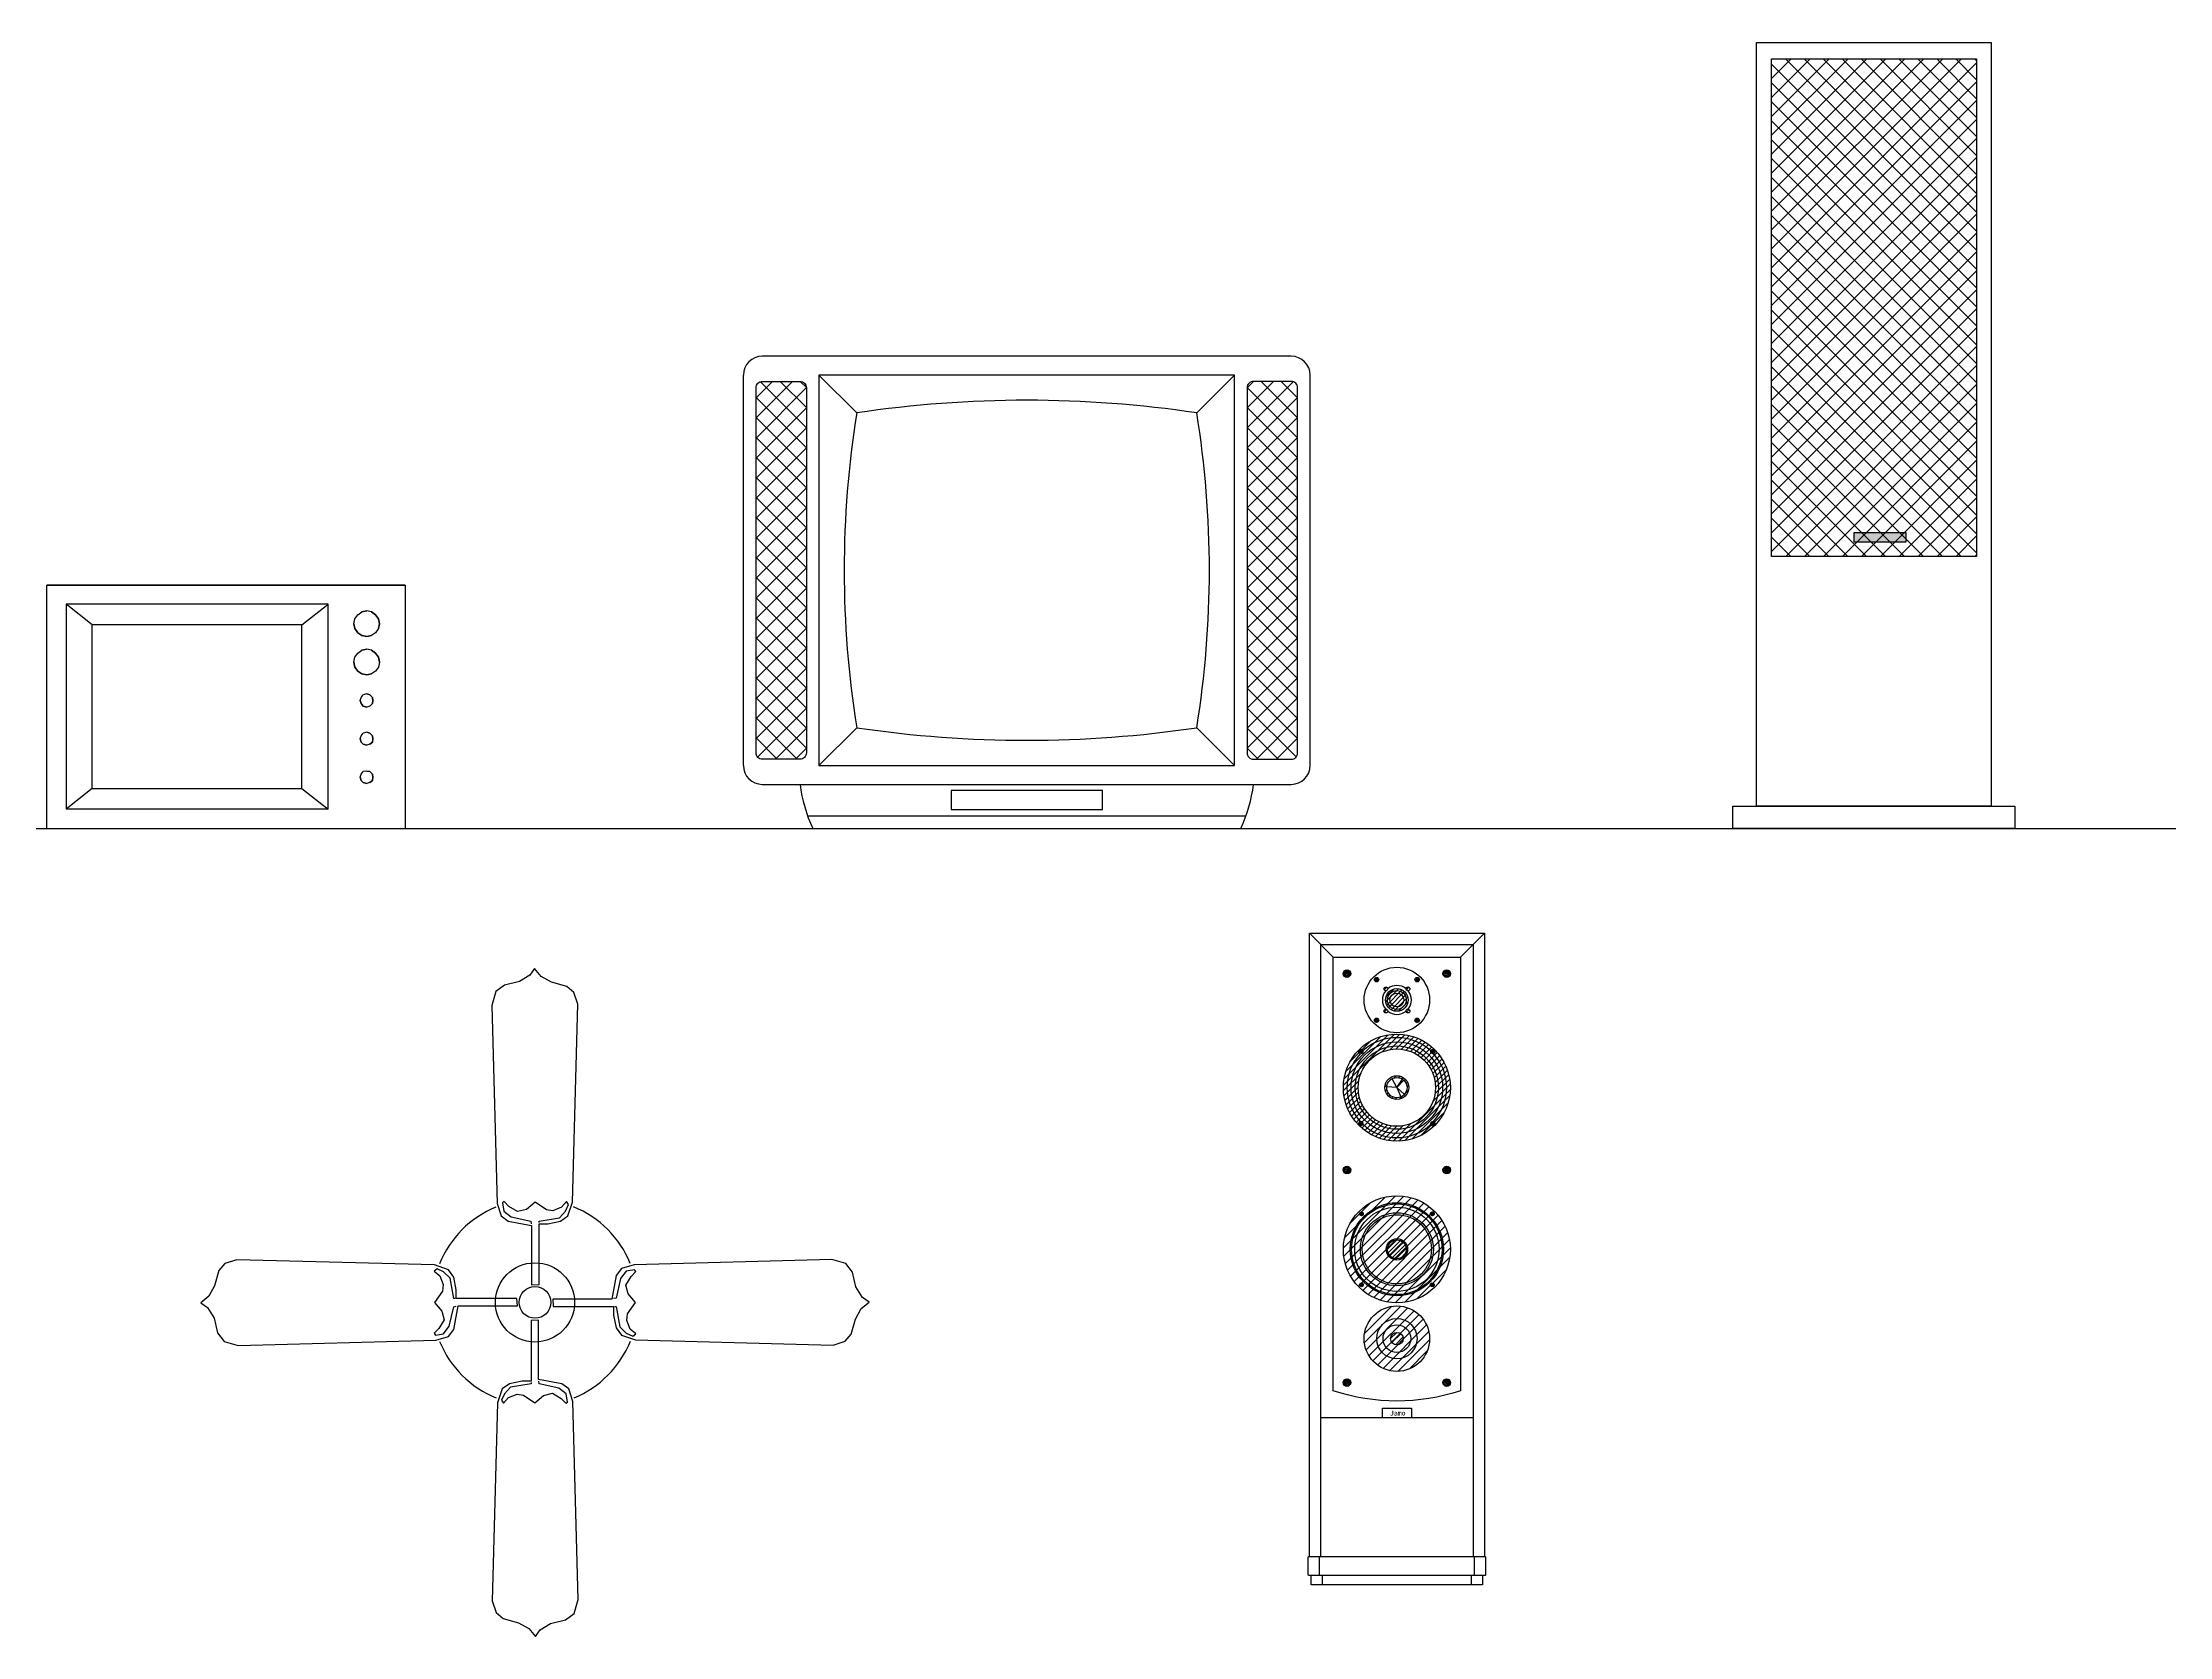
# Model space of a CAD drawing. Header units: inches. Extents: x 11.8 to 54.3, y 10.8 to 35.6.
# Drawn here: x 46.136 to 49.514, y 20.215 to 22.746 of the extents above; entities that cross this region are included whole.
import ezdxf
from ezdxf.enums import TextEntityAlignment as Align

# ---------------------------------------------------------------- set-up
doc = ezdxf.new("R2010")
doc.units = ezdxf.units.IN
doc.header["$MEASUREMENT"] = 0
for name, color, linetype in [('02', 2, 'Continuous'), ('1', 1, 'Continuous'), ('4', 4, 'Continuous'), ('8', 8, 'Continuous')]:
    doc.layers.add(name, color=color, linetype=linetype)
doc.styles.add('STYLE2', font='')
doc.styles.get('STYLE2').set_extended_font_data('SimHei')
pattern_1 = [(45, (-38.1515, -15.882278), (-0.0070710678, 0.0070710678), [])]
pattern_2 = [(45, (-10.807242, 25.1288194), (-0.0035355339, 0.0035355339), [])]
pattern_3 = [(45, (-10.807242, 25.1288194), (-0.0044194174, 0.0044194174), [])]
pattern_4 = [(135, (103.8417158, 24.7955726), (0.000883883476, 0.000883883476), [])]
pattern_5 = [(135, (106.0680823, 24.4873551), (0.000883883476, 0.000883883476), [])]

msp = doc.modelspace()

# ---------------------------------------------------------------- hatches: boundary and pattern name
at = {"layer": '4'}
h = msp.add_hatch(dxfattribs=at)
h.set_pattern_fill('ANSI37,_I', color=256, scale=0.17, style=2)
h.set_pattern_definition([(45, (70.726336, 42.339786), (-0.015026019, 0.015026019), []), (135, (70.726336, 42.339786), (-0.015026019, -0.015026019), [])])
h.paths.add_polyline_path([(49.2076, 22.7205), (48.882, 22.7205), (48.882, 21.9303), (49.2076, 21.9303)])
h = msp.add_hatch(dxfattribs=at)
h.set_pattern_fill('NET', color=256, scale=0.18, angle=45, style=0)
h.set_pattern_definition([(45, (47.69924, 21.498337), (-0.0159099, 0.0159099), []), (135, (47.69924, 21.498337), (-0.0159099, -0.0159099), [])])
h.paths.add_polyline_path([(47.2692, 21.6183, 0.414214), (47.2792, 21.6083), (47.3392, 21.6083, 0.414214), (47.3492, 21.6183), (47.3492, 22.1983, 0.414214), (47.3392, 22.2083), (47.2792, 22.2083, 0.414214), (47.2692, 22.1983)])
h.paths.add_polyline_path([(48.0492, 21.6183, 0.414214), (48.0592, 21.6083), (48.1192, 21.6083, 0.414214), (48.1292, 21.6183), (48.1292, 22.1983, 0.414214), (48.1192, 22.2083), (48.0592, 22.2083, 0.414214), (48.0492, 22.1983)])
msp.add_hatch(color=256, dxfattribs=at).paths.add_polyline_path([(49.013, 21.9531), (49.0952, 21.9531), (49.0952, 21.9685), (49.013, 21.9685)])
at = {"layer": '8'}
h = msp.add_hatch(dxfattribs=at)
h.set_pattern_fill('ANSI31,_O', color=256, scale=0.015)
h.set_pattern_definition([(45, (-9.4942774, 24.4873551), (-0.001325825215, 0.001325825215), [])])
edge = h.paths.add_edge_path()
edge.add_arc((48.2077, 21.2677), 0.006, 0, 360)
h = msp.add_hatch(dxfattribs=at)
h.set_pattern_fill('ANSI31,_O', color=256, scale=0.01)
h.set_pattern_definition(pattern_5)
edge = h.paths.add_edge_path()
edge.add_arc((48.2547, 21.2581), 0.0035, 0, 360)
h = msp.add_hatch(dxfattribs=at)
h.set_pattern_fill('ANSI31,_O', color=256, scale=0.04)
h.set_pattern_definition(pattern_2)
edge = h.paths.add_edge_path()
edge.add_arc((48.2693, 21.2435), 0.003, 0, 360)
edge = h.paths.add_edge_path()
edge.add_arc((48.2693, 21.2083), 0.003, 0, 360)
edge = h.paths.add_edge_path()
edge.add_arc((48.3045, 21.2083), 0.003, 0, 360)
edge = h.paths.add_edge_path()
edge.add_arc((48.3045, 21.2435), 0.003, 0, 360)
h = msp.add_hatch(dxfattribs=at)
h.set_pattern_fill('ANSI31,_O', color=256, scale=0.01)
h.set_pattern_definition(pattern_5)
edge = h.paths.add_edge_path()
edge.add_arc((48.3191, 21.2581), 0.0035, 0, 360)
h = msp.add_hatch(dxfattribs=at)
h.set_pattern_fill('ANSI31,_O', color=256, scale=0.015)
h.set_pattern_definition([(135, (106.0680823, 24.4873551), (0.001325825215, 0.001325825215), [])])
edge = h.paths.add_edge_path()
edge.add_arc((48.3661, 21.2677), 0.006, 0, 360)
h = msp.add_hatch(dxfattribs=at)
h.set_pattern_fill('ANSI31,_O', color=256, scale=0.04)
h.set_pattern_definition(pattern_2)
edge = h.paths.add_edge_path()
edge.add_arc((48.2869, 21.2259), 0.018, 0, 360)
h = msp.add_hatch(dxfattribs=at)
h.set_pattern_fill('ANSI31,_O', color=256, scale=0.01)
h.set_pattern_definition(pattern_5)
edge = h.paths.add_edge_path()
edge.add_arc((48.2547, 21.1937), 0.0035, 0, 360)
h = msp.add_hatch(dxfattribs=at)
h.set_pattern_fill('ANSI31,_O', color=256, scale=0.01)
h.set_pattern_definition(pattern_5)
edge = h.paths.add_edge_path()
edge.add_arc((48.3191, 21.1937), 0.0035, 0, 360)
h = msp.add_hatch(dxfattribs=at)
h.set_pattern_fill('ANSI31,_O', color=256, scale=0.05)
h.set_pattern_definition(pattern_3)
edge = h.paths.add_edge_path()
edge.add_arc((48.2869, 21.0867), 0.085, 0, 360)
edge = h.paths.add_edge_path(flags=17)
edge.add_arc((48.2869, 21.0867), 0.0614, 0, 360)
h = msp.add_hatch(dxfattribs=at)
h.set_pattern_fill('ANSI31,_O', color=256, scale=0.01)
h.set_pattern_definition(pattern_5)
edge = h.paths.add_edge_path()
edge.add_arc((48.2296, 21.1441), 0.0035, 0, 360)
h = msp.add_hatch(dxfattribs=at)
h.set_pattern_fill('ANSI31,_O', color=256, scale=0.01)
h.set_pattern_definition(pattern_5)
edge = h.paths.add_edge_path()
edge.add_arc((48.3442, 21.1441), 0.0035, 0, 360)
h = msp.add_hatch(dxfattribs=at)
h.set_pattern_fill('ANSI31,_O', color=256, scale=0.04)
h.set_pattern_definition(pattern_2)
edge = h.paths.add_edge_path()
edge.add_arc((48.2869, 21.0867), 0.0189, 0, 360)
edge = h.paths.add_edge_path(flags=17)
edge.add_arc((48.2869, 21.0867), 0.0161, 0, 360)
h = msp.add_hatch(dxfattribs=at)
h.set_pattern_fill('ANSI31,_O', color=256, scale=0.01)
h.set_pattern_definition(pattern_5)
edge = h.paths.add_edge_path()
edge.add_arc((48.2296, 21.0294), 0.0035, 0, 360)
h = msp.add_hatch(dxfattribs=at)
h.set_pattern_fill('ANSI31,_O', color=256, scale=0.01)
h.set_pattern_definition(pattern_5)
edge = h.paths.add_edge_path()
edge.add_arc((48.3442, 21.0294), 0.0035, 0, 360)
h = msp.add_hatch(dxfattribs=at)
h.set_pattern_fill('ANSI31,_O', color=256, scale=0.015)
h.set_pattern_definition([(45, (-9.4942774, 24.1754278), (-0.001325825215, 0.001325825215), [])])
edge = h.paths.add_edge_path()
edge.add_arc((48.2077, 20.9558), 0.006, 0, 360)
h = msp.add_hatch(dxfattribs=at)
h.set_pattern_fill('ANSI31,_O', color=256, scale=0.015)
h.set_pattern_definition([(135, (106.0680823, 24.1754278), (0.001325825215, 0.001325825215), [])])
edge = h.paths.add_edge_path()
edge.add_arc((48.3661, 20.9558), 0.006, 0, 360)
h = msp.add_hatch(dxfattribs=at)
h.set_pattern_fill('ANSI31,_O', color=256, scale=0.08)
h.set_pattern_definition(pattern_1)
edge = h.paths.add_edge_path()
edge.add_arc((48.2869, 20.8299), 0.085, 0, 360)
h = msp.add_hatch(dxfattribs=at)
h.set_pattern_fill('ANSI31,_O', color=256, scale=0.01)
h.set_pattern_definition(pattern_4)
h.paths.add_polyline_path([(48.2276, 20.8862, 1), (48.2336, 20.8862, 1)])
h = msp.add_hatch(dxfattribs=at)
h.set_pattern_fill('ANSI31,_O', color=256, scale=0.01)
h.set_pattern_definition(pattern_4)
h.paths.add_polyline_path([(48.3462, 20.7736, 1), (48.3402, 20.7736, 1)])
h.paths.add_polyline_path([(48.3462, 20.8862, 1), (48.3402, 20.8862, 1)])
h = msp.add_hatch(dxfattribs=at)
h.set_pattern_fill('ANSI31,_O', color=256, scale=0.04)
h.set_pattern_definition(pattern_2)
edge = h.paths.add_edge_path()
edge.add_arc((48.2869, 20.8299), 0.017, 0, 360)
h = msp.add_hatch(dxfattribs=at)
h.set_pattern_fill('ANSI31,_O', color=256, scale=0.01)
h.set_pattern_definition(pattern_4)
h.paths.add_polyline_path([(48.2276, 20.7736, 1), (48.2336, 20.7736, 1)])
h = msp.add_hatch(dxfattribs=at)
h.set_pattern_fill('ANSI31,_O', color=256, scale=0.08)
h.set_pattern_definition(pattern_1)
edge = h.paths.add_edge_path()
edge.add_arc((48.2869, 20.688), 0.052, 0, 360)
h = msp.add_hatch(dxfattribs=at)
h.set_pattern_fill('ANSI31,_O', color=256, scale=0.05)
h.set_pattern_definition(pattern_3)
edge = h.paths.add_edge_path()
edge.add_arc((48.2869, 20.688), 0.01, 0, 360)
h = msp.add_hatch(dxfattribs=at)
h.set_pattern_fill('ANSI31,_O', color=256, scale=0.015)
h.set_pattern_definition([(45, (-9.4942774, 23.8378547), (-0.001325825215, 0.001325825215), [])])
edge = h.paths.add_edge_path()
edge.add_arc((48.2077, 20.6182), 0.006, 0, 360)
h = msp.add_hatch(dxfattribs=at)
h.set_pattern_fill('ANSI31,_O', color=256, scale=0.015)
h.set_pattern_definition([(135, (106.0680823, 23.8378547), (0.001325825215, 0.001325825215), [])])
edge = h.paths.add_edge_path()
edge.add_arc((48.3661, 20.6182), 0.006, 0, 360)

# ---------------------------------------------------------------- linework, layer by layer
at = {"layer": '02'}
for p, q in [((48.1859, 21.294), (48.1479, 21.332)), ((48.1659, 21.314), (48.4079, 21.314)), ((48.1659, 20.342), (48.1659, 21.314)), ((48.3879, 21.294), (48.4259, 21.332)), ((48.4079, 21.314), (48.4079, 20.342)), ((48.1914, 21.294), (48.3824, 21.294)), ((46.8699, 21.2496), (46.8561, 21.2392)), ((46.8935, 21.2551), (46.8699, 21.2496)), ((46.9101, 21.2655), (46.8935, 21.2551)), ((46.9177, 21.2759), (46.9101, 21.2655)), ((46.928, 21.2634), (46.9177, 21.2759)), ((46.9446, 21.2544), (46.928, 21.2634)), ((46.9688, 21.2475), (46.9446, 21.2544)), ((46.9799, 21.2378), (46.9688, 21.2475)), ((46.8561, 21.2392), (46.8499, 21.2171)), ((46.8499, 21.2171), (46.8582, 20.9029)), ((46.9778, 20.905), (46.9861, 21.2191)), ((46.9861, 21.2191), (46.9799, 21.2378)), ((48.2869, 21.0867), (48.2709, 21.0877)), ((48.2869, 21.0867), (48.2792, 21.1008)), ((48.2869, 21.0867), (48.2959, 21.1)), ((48.2869, 21.0867), (48.298, 21.0983)), ((48.2869, 21.0867), (48.2988, 21.076)), ((48.2869, 21.0867), (48.293, 21.0719)), ((46.8582, 20.9029), (46.8644, 20.8828)), ((46.8644, 20.8828), (46.8755, 20.8745)), ((46.8692, 20.9057), (46.8665, 20.9036)), ((46.8665, 20.9036), (46.8686, 20.8904)), ((46.8686, 20.8904), (46.8803, 20.8814)), ((46.8769, 20.8981), (46.8692, 20.9057)), ((46.8755, 20.8745), (46.9128, 20.8676)), ((46.8907, 20.8897), (46.8769, 20.8981)), ((46.8803, 20.8814), (46.9114, 20.8745)), ((46.9045, 20.8932), (46.8907, 20.8897)), ((46.9184, 20.905), (46.9045, 20.8932)), ((46.9114, 20.8745), (46.9121, 20.8704)), ((46.9363, 20.8925), (46.9184, 20.905)), ((46.9246, 20.8745), (46.9571, 20.8801)), ((46.9246, 20.8724), (46.9246, 20.8745)), ((46.9467, 20.8911), (46.9363, 20.8925)), ((46.9384, 20.8704), (46.9585, 20.8745)), ((46.9605, 20.8967), (46.9467, 20.8911)), ((46.9571, 20.8801), (46.9668, 20.8904)), ((46.9585, 20.8745), (46.9702, 20.8828)), ((46.9681, 20.9057), (46.9605, 20.8967)), ((46.9668, 20.8904), (46.9716, 20.9008)), ((46.9716, 20.9008), (46.9681, 20.9057)), ((46.9702, 20.8828), (46.9778, 20.905)), ((46.9128, 20.8676), (46.9128, 20.7735)), ((46.9246, 20.7742), (46.9246, 20.8704)), ((46.9246, 20.8704), (46.9384, 20.8704)), ((46.4259, 20.8071), (46.4162, 20.7961)), ((46.4445, 20.8134), (46.4259, 20.8071)), ((46.7587, 20.8051), (46.4445, 20.8134)), ((47.3898, 20.8138), (47.0757, 20.8055)), ((47.412, 20.8076), (47.3898, 20.8138)), ((47.4224, 20.7937), (47.412, 20.8076)), ((46.4162, 20.7961), (46.4092, 20.7719)), ((46.7629, 20.7988), (46.758, 20.7954)), ((46.758, 20.7954), (46.767, 20.7878)), ((46.7809, 20.7975), (46.7587, 20.8051)), ((46.7732, 20.794), (46.7629, 20.7988)), ((46.767, 20.7878), (46.7726, 20.7739)), ((46.7726, 20.7739), (46.7712, 20.7636)), ((46.7836, 20.7843), (46.7732, 20.794)), ((46.7892, 20.7857), (46.7809, 20.7975)), ((46.7892, 20.7518), (46.7836, 20.7843)), ((46.7933, 20.7656), (46.7892, 20.7857)), ((46.9128, 20.7735), (46.9246, 20.7742)), ((47.0473, 20.7882), (47.0404, 20.7509)), ((47.0556, 20.7993), (47.0473, 20.7882)), ((47.0542, 20.7834), (47.0473, 20.7523)), ((47.0632, 20.7951), (47.0542, 20.7834)), ((47.0757, 20.8055), (47.0556, 20.7993)), ((47.0625, 20.773), (47.0708, 20.7868)), ((47.066, 20.7592), (47.0625, 20.773)), ((47.0764, 20.7972), (47.0632, 20.7951)), ((47.0708, 20.7868), (47.0784, 20.7944)), ((47.0784, 20.7944), (47.0764, 20.7972)), ((47.4279, 20.7702), (47.4224, 20.7937)), ((46.4003, 20.7553), (46.3878, 20.7449)), ((46.3878, 20.7449), (46.3982, 20.7373)), ((46.4092, 20.7719), (46.4003, 20.7553)), ((46.7712, 20.7636), (46.7587, 20.7456)), ((46.7587, 20.7456), (46.7705, 20.7318)), ((46.7822, 20.7076), (46.7892, 20.7387)), ((46.7912, 20.7518), (46.7892, 20.7518)), ((46.7892, 20.7027), (46.7961, 20.7401)), ((46.7892, 20.7387), (46.7933, 20.7394)), ((46.7933, 20.7518), (46.7933, 20.7656)), ((46.8895, 20.7518), (46.7933, 20.7518)), ((46.7961, 20.7401), (46.8902, 20.7401)), ((46.8902, 20.7401), (46.8895, 20.7518)), ((47.0404, 20.7509), (46.9463, 20.7509)), ((46.9463, 20.7509), (46.9469, 20.7391)), ((46.9469, 20.7391), (47.0431, 20.7391)), ((47.0473, 20.7523), (47.0431, 20.7516)), ((47.0431, 20.7391), (47.0431, 20.7253)), ((47.0452, 20.7391), (47.0473, 20.7391)), ((47.0473, 20.7391), (47.0528, 20.7066)), ((47.0653, 20.7274), (47.0777, 20.7453)), ((47.0777, 20.7453), (47.066, 20.7592)), ((47.4383, 20.7536), (47.4279, 20.7702)), ((47.4362, 20.7357), (47.4487, 20.746)), ((47.4487, 20.746), (47.4383, 20.7536)), ((46.3982, 20.7373), (46.4086, 20.7207)), ((46.4086, 20.7207), (46.4141, 20.6972)), ((46.7739, 20.7179), (46.7656, 20.7041)), ((46.7705, 20.7318), (46.7739, 20.7179)), ((46.7732, 20.6958), (46.7822, 20.7076)), ((46.9236, 20.7174), (46.9119, 20.7167)), ((46.9119, 20.7167), (46.9119, 20.6206)), ((46.9236, 20.6233), (46.9236, 20.7174)), ((47.0431, 20.7253), (47.0473, 20.7052)), ((47.0473, 20.7052), (47.0556, 20.6935)), ((47.0528, 20.7066), (47.0632, 20.6969)), ((47.0639, 20.717), (47.0653, 20.7274)), ((47.0694, 20.7032), (47.0639, 20.717)), ((47.4203, 20.6949), (47.4272, 20.7191)), ((47.4272, 20.7191), (47.4362, 20.7357)), ((46.4141, 20.6972), (46.4245, 20.6833)), ((46.4245, 20.6833), (46.4466, 20.6771)), ((46.4466, 20.6771), (46.7608, 20.6854)), ((46.7656, 20.7041), (46.758, 20.6965)), ((46.758, 20.6965), (46.7601, 20.6937)), ((46.7601, 20.6937), (46.7732, 20.6958)), ((46.7608, 20.6854), (46.7809, 20.6916)), ((46.7809, 20.6916), (46.7892, 20.7027)), ((47.0556, 20.6935), (47.0777, 20.6859)), ((47.0632, 20.6969), (47.0736, 20.6921)), ((47.0784, 20.6955), (47.0694, 20.7032)), ((47.0736, 20.6921), (47.0784, 20.6955)), ((47.0777, 20.6859), (47.3919, 20.6776)), ((47.3919, 20.6776), (47.4106, 20.6838)), ((47.4106, 20.6838), (47.4203, 20.6949)), ((46.8662, 20.6081), (46.8586, 20.586)), ((46.878, 20.6164), (46.8662, 20.6081)), ((46.8794, 20.6109), (46.8697, 20.6005)), ((46.898, 20.6206), (46.878, 20.6164)), ((46.9119, 20.6164), (46.8794, 20.6109)), ((46.9119, 20.6206), (46.898, 20.6206)), ((46.9119, 20.6185), (46.9119, 20.6164)), ((46.961, 20.6164), (46.9236, 20.6233)), ((46.925, 20.6164), (46.9243, 20.6206)), ((46.9561, 20.6095), (46.925, 20.6164)), ((46.9679, 20.6005), (46.9561, 20.6095)), ((46.972, 20.6081), (46.961, 20.6164)), ((46.9783, 20.588), (46.972, 20.6081)), ((46.8586, 20.586), (46.8503, 20.2718)), ((46.8697, 20.6005), (46.8648, 20.5901)), ((46.8648, 20.5901), (46.8683, 20.5853)), ((46.8683, 20.5853), (46.8759, 20.5943)), ((46.8759, 20.5943), (46.8897, 20.5998)), ((46.8897, 20.5998), (46.9001, 20.5984)), ((46.9001, 20.5984), (46.9181, 20.586)), ((46.9181, 20.586), (46.9319, 20.5977)), ((46.9319, 20.5977), (46.9458, 20.6012)), ((46.9458, 20.6012), (46.9596, 20.5929)), ((46.9596, 20.5929), (46.9672, 20.5853)), ((46.9672, 20.5853), (46.97, 20.5873)), ((46.97, 20.5873), (46.9679, 20.6005)), ((46.9866, 20.2739), (46.9783, 20.588)), ((48.4079, 20.562), (48.1659, 20.562)), ((48.1639, 20.312), (48.1639, 20.342)), ((48.4099, 20.342), (48.4099, 20.312)), ((48.1509, 20.297), (48.1509, 20.312)), ((48.1689, 20.297), (48.1689, 20.312)), ((48.4049, 20.312), (48.4049, 20.297)), ((48.4229, 20.312), (48.4229, 20.297)), ((46.8503, 20.2718), (46.8565, 20.2531)), ((46.9803, 20.2517), (46.9866, 20.2739)), ((48.4229, 20.297), (48.1509, 20.297)), ((46.8565, 20.2531), (46.8676, 20.2434)), ((46.8676, 20.2434), (46.8918, 20.2365)), ((46.8918, 20.2365), (46.9084, 20.2275)), ((46.9264, 20.2254), (46.943, 20.2358)), ((46.943, 20.2358), (46.9665, 20.2413)), ((46.9665, 20.2413), (46.9803, 20.2517)), ((46.9084, 20.2275), (46.9188, 20.215)), ((46.9188, 20.215), (46.9264, 20.2254))]:
    msp.add_line(p, q, dxfattribs=at)
for points in [[(48.1479, 20.342), (48.1479, 21.332), (48.4259, 21.332), (48.4259, 20.342)], [(48.2639, 20.562), (48.2639, 20.5777), (48.3099, 20.5777), (48.3099, 20.562)]]:
    msp.add_lwpolyline(points, dxfattribs=at)
for points in [[(48.3879, 20.6051, -0.160314), (48.1859, 20.6051), (48.1859, 21.294), (48.3879, 21.294)], [(48.4279, 20.3405), (48.4279, 20.3135, -0.414214), (48.4264, 20.312), (48.1474, 20.312, -0.414214), (48.1459, 20.3135), (48.1459, 20.3405, -0.414214), (48.1474, 20.342), (48.4264, 20.342, -0.414214)]]:
    msp.add_lwpolyline(points, format="xyb", close=True, dxfattribs=at)
for centre, radius in [((48.2077, 21.2677), 0.006), ((48.2077, 21.2677), 0.0045), ((48.2869, 21.2259), 0.052), ((48.2547, 21.2581), 0.0035), ((48.2693, 21.2435), 0.003), ((48.3045, 21.2435), 0.003), ((48.3191, 21.2581), 0.0035), ((48.3661, 21.2677), 0.006), ((48.3661, 21.2677), 0.0045), ((48.2693, 21.2083), 0.003), ((48.2869, 21.2259), 0.018), ((48.2869, 21.2259), 0.015), ((48.2869, 21.2259), 0.011), ((48.3045, 21.2083), 0.003), ((48.2547, 21.1937), 0.0035), ((48.3191, 21.1937), 0.0035), ((48.2869, 21.0867), 0.085), ((48.2869, 21.0867), 0.0727), ((48.2869, 21.0867), 0.0661), ((48.2869, 21.0867), 0.0614), ((48.2296, 21.1441), 0.0035), ((48.3442, 21.1441), 0.0035), ((48.2869, 21.0867), 0.0189), ((48.2869, 21.0867), 0.0161), ((48.2296, 21.0294), 0.0035), ((48.3442, 21.0294), 0.0035), ((48.2077, 20.9558), 0.006), ((48.2077, 20.9558), 0.0045), ((48.3661, 20.9558), 0.006), ((48.3661, 20.9558), 0.0045), ((48.2869, 20.8299), 0.085), ((48.2869, 20.8299), 0.074), ((48.2869, 20.8299), 0.072), ((48.2869, 20.8299), 0.067), ((48.2306, 20.8862), 0.003), ((48.2869, 20.8299), 0.058), ((48.2869, 20.8299), 0.055), ((48.3432, 20.8862), 0.003), ((48.2869, 20.8299), 0.017), ((48.2869, 20.8299), 0.015), ((46.9182, 20.7455), 0.0629), ((48.2306, 20.7736), 0.003), ((48.3432, 20.7736), 0.003), ((46.9182, 20.7455), 0.0252), ((48.2869, 20.688), 0.052), ((48.2869, 20.688), 0.032), ((48.2869, 20.688), 0.022), ((48.2869, 20.688), 0.01), ((48.2077, 20.6182), 0.006), ((48.2077, 20.6182), 0.0045), ((48.3661, 20.6182), 0.006), ((48.3661, 20.6182), 0.0045)]:
    msp.add_circle(centre, radius, dxfattribs=at)
for centre, radius, start, end in [((48.2869, 21.2259), 0.023, 50.5845, 129.4155), ((48.2869, 21.2259), 0.023, 140.5845, 219.4155), ((48.2869, 21.2259), 0.023, 320.5845, 39.4155), ((48.2869, 21.2259), 0.023, 230.5845, 309.4155), ((48.2869, 21.0867), 0.0793, 47.1765, 132.8235), ((48.2869, 21.0867), 0.0793, 137.1765, 222.8235), ((48.2869, 21.0867), 0.0793, 317.1765, 42.8235), ((48.2869, 21.0867), 0.0793, 227.1765, 312.8235), ((46.9182, 20.7455), 0.1636, 112.2712, 157.9647), ((46.9182, 20.7455), 0.1636, 22.2712, 67.9647), ((46.9182, 20.7455), 0.1636, 202.2712, 247.9647), ((46.9182, 20.7455), 0.1636, 292.2712, 337.9647)]:
    msp.add_arc(centre, radius, start, end, dxfattribs=at)
at = {"layer": '1'}
msp.add_line((33.6152, 21.4983), (53.9414, 21.4983), dxfattribs=at)
at = {"layer": '4'}
for p, q in [((48.1192, 22.2483), (47.2792, 22.2483)), ((47.2492, 21.5983), (47.2492, 22.2183)), ((47.3692, 22.2183), (47.3692, 21.5983)), ((48.0292, 22.2183), (47.3692, 22.2183)), ((47.4292, 22.1583), (47.3692, 22.2183)), ((47.9692, 22.1583), (48.0292, 22.2183)), ((48.0292, 21.5983), (48.0292, 22.2183)), ((48.1492, 21.5983), (48.1492, 22.2183)), ((46.1432, 21.4983), (46.1432, 21.8847)), ((46.1432, 21.4983), (46.1432, 21.8847)), ((46.712, 21.8847), (46.1432, 21.8847)), ((46.1432, 21.8847), (46.712, 21.8847)), ((46.2152, 21.8215), (46.1736, 21.8543)), ((46.1736, 21.8543), (46.1736, 21.5287)), ((46.5896, 21.8543), (46.1736, 21.8543)), ((46.548, 21.8215), (46.5896, 21.8543)), ((46.5896, 21.5287), (46.5896, 21.8543)), ((46.712, 21.8847), (46.712, 21.4983)), ((46.712, 21.8847), (46.712, 21.4983)), ((46.548, 21.8215), (46.2152, 21.8215)), ((46.2152, 21.5615), (46.2152, 21.8215)), ((46.548, 21.5615), (46.548, 21.8215)), ((46.6304, 21.8231), (46.632, 21.8311)), ((46.6304, 21.8231), (46.632, 21.8311)), ((46.632, 21.8159), (46.6304, 21.8231)), ((46.6304, 21.8231), (46.632, 21.8159)), ((46.632, 21.8311), (46.6368, 21.8375)), ((46.632, 21.8311), (46.6368, 21.8375)), ((46.6368, 21.8375), (46.6432, 21.8423)), ((46.6368, 21.8375), (46.6432, 21.8423)), ((46.6512, 21.8439), (46.6432, 21.8423)), ((46.6432, 21.8423), (46.6512, 21.8439)), ((46.6584, 21.8423), (46.6512, 21.8439)), ((46.6584, 21.8423), (46.6512, 21.8439)), ((46.6584, 21.8423), (46.6648, 21.8375)), ((46.6648, 21.8375), (46.6584, 21.8423)), ((46.6696, 21.8311), (46.6648, 21.8375)), ((46.6648, 21.8375), (46.6696, 21.8311)), ((46.6712, 21.8231), (46.6696, 21.8311)), ((46.6696, 21.8311), (46.6712, 21.8231)), ((46.6696, 21.8159), (46.6712, 21.8231)), ((46.6712, 21.8231), (46.6696, 21.8159)), ((46.632, 21.8159), (46.6368, 21.8087)), ((46.6368, 21.8087), (46.632, 21.8159)), ((46.6432, 21.8047), (46.6368, 21.8087)), ((46.6368, 21.8087), (46.6432, 21.8047)), ((46.6512, 21.8031), (46.6432, 21.8047)), ((46.6432, 21.8047), (46.6512, 21.8031)), ((46.6512, 21.8031), (46.6584, 21.8047)), ((46.6584, 21.8047), (46.6512, 21.8031)), ((46.6648, 21.8087), (46.6584, 21.8047)), ((46.6648, 21.8087), (46.6584, 21.8047)), ((46.6696, 21.8159), (46.6648, 21.8087)), ((46.6696, 21.8159), (46.6648, 21.8087)), ((46.6304, 21.7623), (46.632, 21.7703)), ((46.6304, 21.7623), (46.632, 21.7703)), ((46.632, 21.7543), (46.6304, 21.7623)), ((46.6304, 21.7623), (46.632, 21.7543)), ((46.632, 21.7703), (46.6368, 21.7767)), ((46.632, 21.7703), (46.6368, 21.7767)), ((46.632, 21.7543), (46.6368, 21.7479)), ((46.6368, 21.7479), (46.632, 21.7543)), ((46.6368, 21.7767), (46.6432, 21.7815)), ((46.6368, 21.7767), (46.6432, 21.7815)), ((46.6512, 21.7831), (46.6432, 21.7815)), ((46.6432, 21.7815), (46.6512, 21.7831)), ((46.6584, 21.7815), (46.6512, 21.7831)), ((46.6584, 21.7815), (46.6512, 21.7831)), ((46.6584, 21.7815), (46.6648, 21.7767)), ((46.6648, 21.7767), (46.6584, 21.7815)), ((46.6696, 21.7703), (46.6648, 21.7767)), ((46.6648, 21.7767), (46.6696, 21.7703)), ((46.6696, 21.7543), (46.6648, 21.7479)), ((46.6696, 21.7543), (46.6648, 21.7479)), ((46.6712, 21.7623), (46.6696, 21.7703)), ((46.6696, 21.7703), (46.6712, 21.7623)), ((46.6712, 21.7623), (46.6696, 21.7543)), ((46.6712, 21.7623), (46.6696, 21.7543)), ((46.6432, 21.7439), (46.6368, 21.7479)), ((46.6368, 21.7479), (46.6432, 21.7439)), ((46.6512, 21.7423), (46.6432, 21.7439)), ((46.6432, 21.7439), (46.6512, 21.7423)), ((46.6512, 21.7423), (46.6584, 21.7439)), ((46.6584, 21.7439), (46.6512, 21.7423)), ((46.6648, 21.7479), (46.6584, 21.7439)), ((46.6648, 21.7479), (46.6584, 21.7439)), ((46.6408, 21.7015), (46.6424, 21.7063)), ((46.6408, 21.7015), (46.6424, 21.7063)), ((46.6424, 21.6967), (46.6408, 21.7015)), ((46.6408, 21.7015), (46.6424, 21.6967)), ((46.6424, 21.6967), (46.6408, 21.7015)), ((46.6424, 21.7063), (46.6456, 21.7103)), ((46.6424, 21.7063), (46.6456, 21.7103)), ((46.6424, 21.6967), (46.6456, 21.6927)), ((46.6456, 21.6927), (46.6424, 21.6967)), ((46.6512, 21.7119), (46.6456, 21.7103)), ((46.6512, 21.7119), (46.6456, 21.7103)), ((46.6456, 21.6927), (46.6512, 21.6911)), ((46.6512, 21.6911), (46.6456, 21.6927)), ((46.6512, 21.7119), (46.656, 21.7103)), ((46.656, 21.7103), (46.6512, 21.7119)), ((46.6512, 21.7119), (46.656, 21.7103)), ((46.656, 21.6927), (46.6512, 21.6911)), ((46.656, 21.6927), (46.6512, 21.6911)), ((46.66, 21.7063), (46.656, 21.7103)), ((46.656, 21.7103), (46.66, 21.7063)), ((46.66, 21.6967), (46.656, 21.6927)), ((46.656, 21.6927), (46.66, 21.6967)), ((46.6608, 21.7015), (46.66, 21.7063)), ((46.66, 21.7063), (46.6608, 21.7015)), ((46.6608, 21.7015), (46.66, 21.6967)), ((46.66, 21.6967), (46.6608, 21.7015)), ((46.6608, 21.7015), (46.66, 21.6967)), ((46.6512, 21.6511), (46.6456, 21.6495)), ((46.6512, 21.6511), (46.6456, 21.6495)), ((46.6512, 21.6511), (46.656, 21.6495)), ((46.656, 21.6495), (46.6512, 21.6511)), ((46.6512, 21.6511), (46.656, 21.6495)), ((47.4292, 21.6583), (47.3692, 21.5983)), ((47.9692, 21.6583), (48.0292, 21.5983)), ((46.6408, 21.6407), (46.6424, 21.6455)), ((46.6408, 21.6407), (46.6424, 21.6455)), ((46.6424, 21.6351), (46.6408, 21.6407)), ((46.6408, 21.6407), (46.6424, 21.6351)), ((46.6424, 21.6351), (46.6408, 21.6407)), ((46.6424, 21.6455), (46.6456, 21.6495)), ((46.6424, 21.6455), (46.6456, 21.6495)), ((46.6424, 21.6351), (46.6456, 21.6319)), ((46.6456, 21.6319), (46.6424, 21.6351)), ((46.6456, 21.6319), (46.6512, 21.6303)), ((46.6512, 21.6303), (46.6456, 21.6319)), ((46.656, 21.6319), (46.6512, 21.6303)), ((46.656, 21.6319), (46.6512, 21.6303)), ((46.66, 21.6455), (46.656, 21.6495)), ((46.656, 21.6495), (46.66, 21.6455)), ((46.66, 21.6351), (46.656, 21.6319)), ((46.656, 21.6319), (46.66, 21.6351)), ((46.66, 21.6351), (46.656, 21.6319)), ((46.6608, 21.6407), (46.66, 21.6455)), ((46.66, 21.6455), (46.6608, 21.6407)), ((46.6608, 21.6407), (46.66, 21.6351)), ((46.66, 21.6351), (46.6608, 21.6407)), ((46.6608, 21.6407), (46.66, 21.6351)), ((46.6408, 21.5799), (46.6424, 21.5847)), ((46.6408, 21.5799), (46.6424, 21.5847)), ((46.6424, 21.5847), (46.6456, 21.5887)), ((46.6424, 21.5847), (46.6456, 21.5887)), ((46.6512, 21.5895), (46.6456, 21.5887)), ((46.6512, 21.5895), (46.6456, 21.5887)), ((46.6512, 21.5895), (46.656, 21.5887)), ((46.656, 21.5887), (46.6512, 21.5895)), ((46.6512, 21.5895), (46.656, 21.5887)), ((46.66, 21.5847), (46.656, 21.5887)), ((46.656, 21.5887), (46.66, 21.5847)), ((46.6608, 21.5799), (46.66, 21.5847)), ((46.66, 21.5847), (46.6608, 21.5799)), ((47.3692, 21.5983), (48.0292, 21.5983)), ((46.2152, 21.5615), (46.1736, 21.5287)), ((46.2152, 21.5615), (46.548, 21.5615)), ((46.548, 21.5615), (46.5896, 21.5287)), ((46.6424, 21.5743), (46.6408, 21.5799)), ((46.6408, 21.5799), (46.6424, 21.5743)), ((46.6424, 21.5743), (46.6408, 21.5799)), ((46.6424, 21.5743), (46.6456, 21.5711)), ((46.6456, 21.5711), (46.6424, 21.5743)), ((46.6456, 21.5711), (46.6512, 21.5695)), ((46.6512, 21.5695), (46.6456, 21.5711)), ((46.656, 21.5711), (46.6512, 21.5695)), ((46.656, 21.5711), (46.6512, 21.5695)), ((46.66, 21.5743), (46.656, 21.5711)), ((46.656, 21.5711), (46.66, 21.5743)), ((46.66, 21.5743), (46.656, 21.5711)), ((46.6608, 21.5799), (46.66, 21.5743)), ((46.66, 21.5743), (46.6608, 21.5799)), ((46.6608, 21.5799), (46.66, 21.5743)), ((47.2792, 21.5683), (48.1192, 21.5683)), ((46.5896, 21.5287), (46.1736, 21.5287)), ((47.3511, 21.5183), (48.0474, 21.5183)), ((46.1432, 21.4983), (46.712, 21.4983)), ((46.1432, 21.4983), (46.712, 21.4983))]:
    msp.add_line(p, q, dxfattribs=at)
for points in [[(48.8581, 22.7464), (49.2307, 22.7464), (49.2307, 21.5338), (48.8581, 21.5338)], [(48.882, 22.7205), (49.2076, 22.7205), (49.2076, 21.9303), (48.882, 21.9303)], [(49.013, 21.9685), (49.0952, 21.9685), (49.0952, 21.9531), (49.013, 21.9531)], [(47.5792, 21.5283), (47.8192, 21.5283), (47.8192, 21.5583), (47.5792, 21.5583)], [(48.8204, 21.5338), (49.2684, 21.5338), (49.2684, 21.4983), (48.8204, 21.4983)]]:
    msp.add_lwpolyline(points, close=True, dxfattribs=at)
for points in [[(47.3392, 21.6083), (47.2792, 21.6083, -0.414214), (47.2692, 21.6183), (47.2692, 22.1983, -0.414214), (47.2792, 22.2083), (47.3392, 22.2083, -0.414214), (47.3492, 22.1983), (47.3492, 21.6183, -0.414214)], [(48.0592, 21.6083), (48.1192, 21.6083, 0.414214), (48.1292, 21.6183), (48.1292, 22.1983, 0.414214), (48.1192, 22.2083), (48.0592, 22.2083, 0.414214), (48.0492, 22.1983), (48.0492, 21.6183, 0.414214)]]:
    msp.add_lwpolyline(points, format="xyb", close=True, dxfattribs=at)
for centre, radius, start, end in [((47.2792, 22.2183), 0.03, 90, 180), ((48.1192, 22.2183), 0.03, 0, 90), ((48.9817, 21.9083), 1.5725, 170.8522, 189.1478), ((47.6992, 20.3458), 1.8325, 81.5272, 98.4728), ((46.4167, 21.9083), 1.5725, 350.8522, 9.1478), ((47.6992, 23.4708), 1.8325, 261.5272, 278.4728), ((47.2792, 21.5983), 0.03, 180, 270), ((48.1192, 21.5983), 0.03, 270, 0), ((47.5732, 21.5973), 0.2357, 187.0613, 204.8295), ((47.8253, 21.5973), 0.2357, 335.1705, 352.9387)]:
    msp.add_arc(centre, radius, start, end, dxfattribs=at)

# ---------------------------------------------------------------- texts
at = {"layer": '02', "style": 'STYLE2'}
msp.add_text('Jamo', height=0.008, dxfattribs=at).set_placement((48.2883, 20.5659), align=Align.CENTER)

doc.saveas('drawing.dxf')
